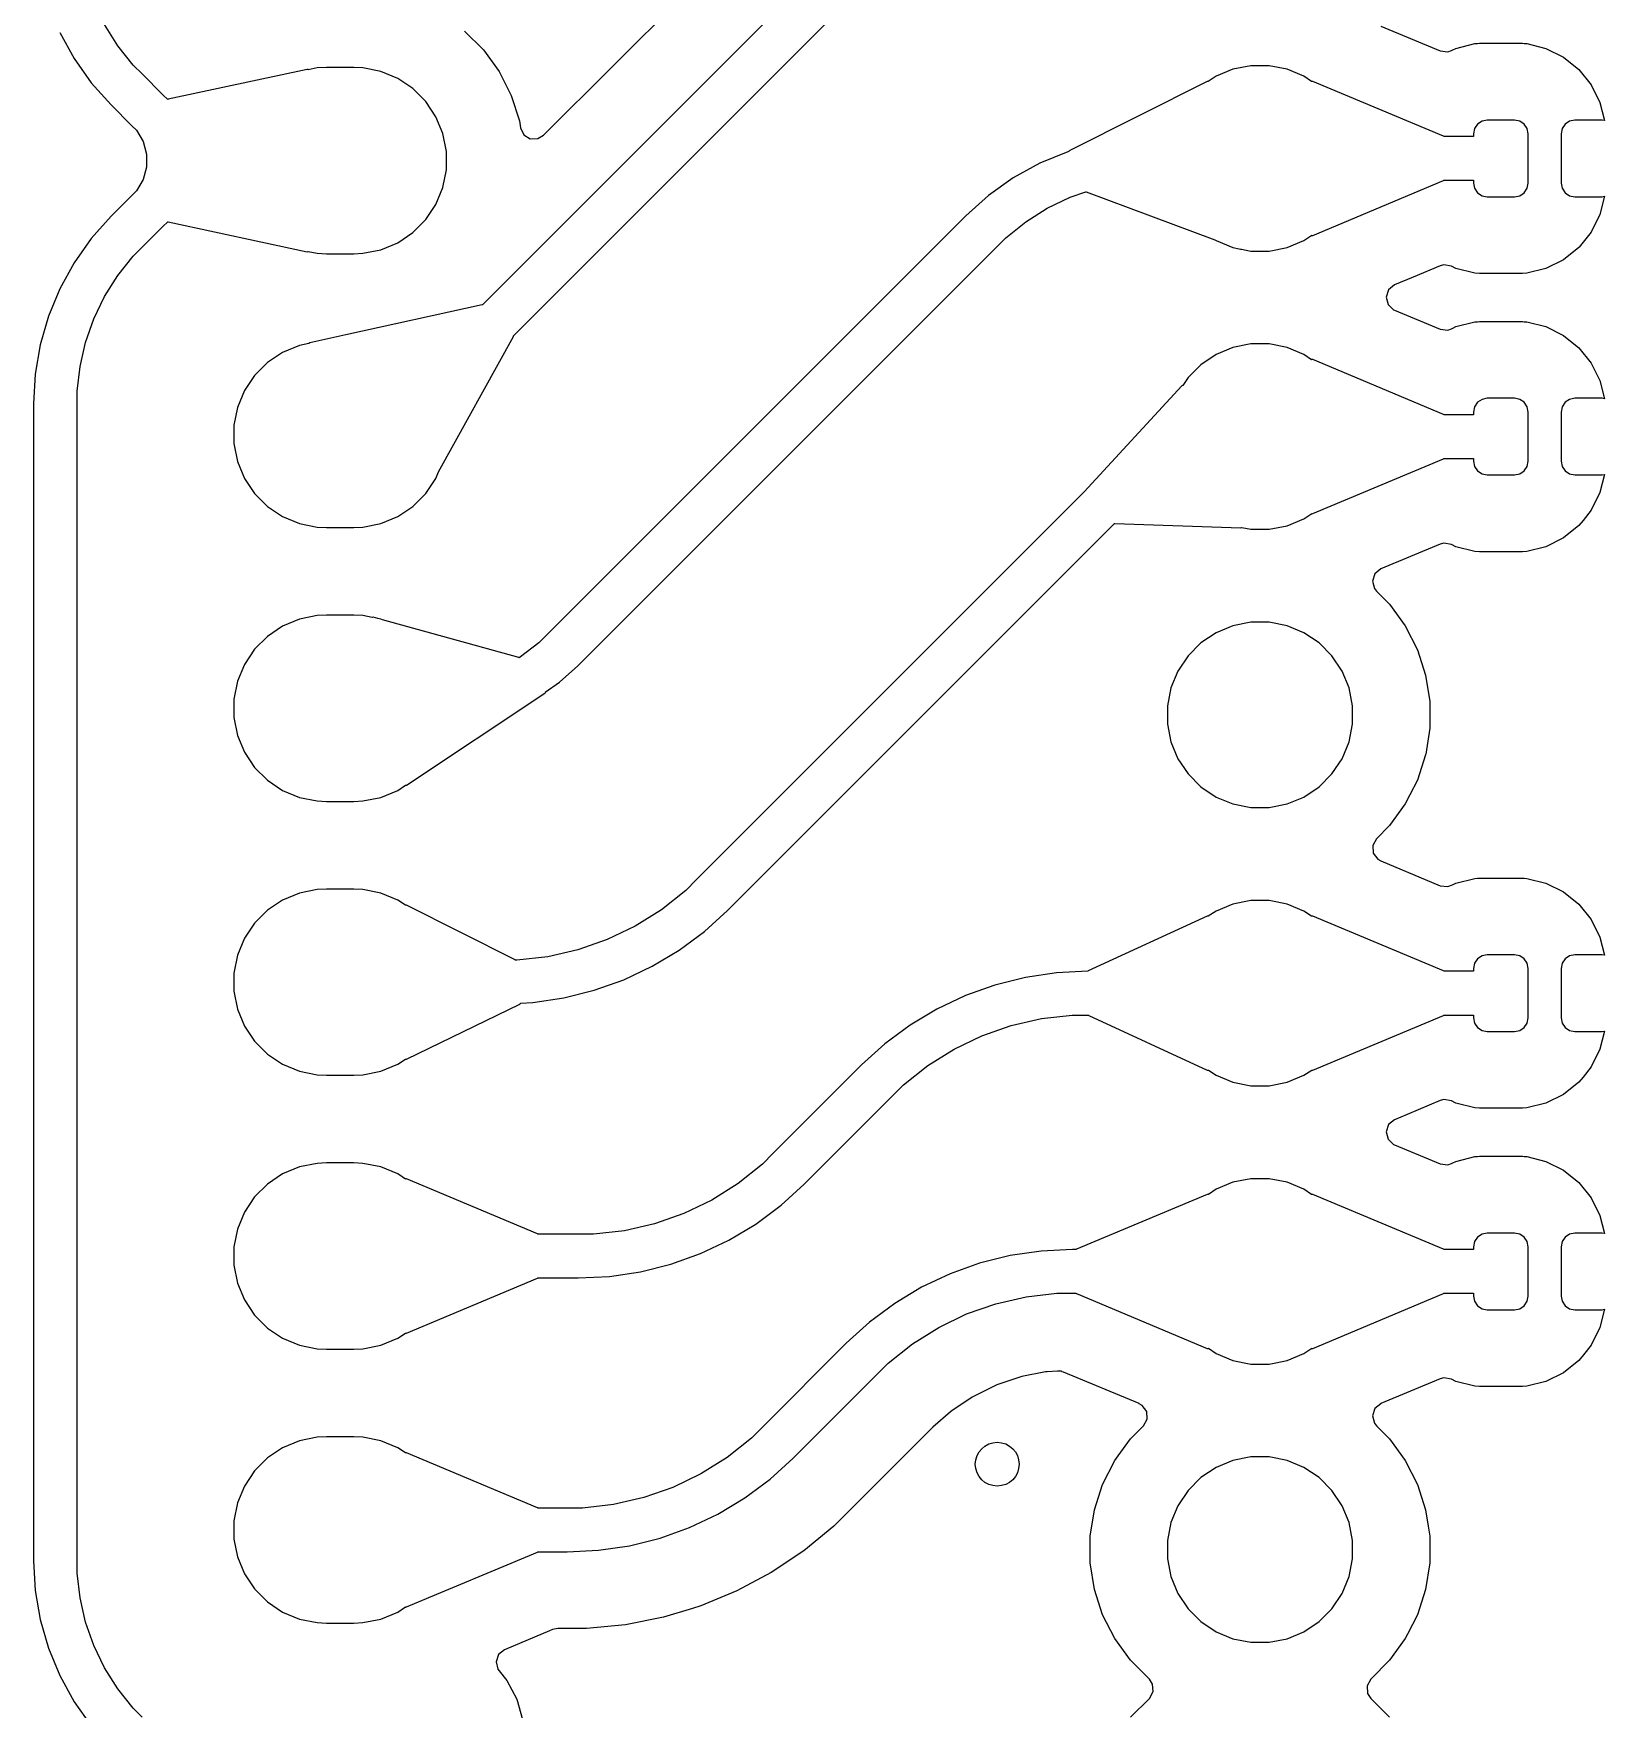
# Model space of a CAD drawing. Extents: x 86.9 to 125.9, y -129.9 to -70.9.
# Drawn here: x 87.6 to 101.95, y -112.64 to -97.34 of the extents above; entities that cross this region are included whole.
import ezdxf

# ---------------------------------------------------------------- set-up
doc = ezdxf.new("R2010")
doc.units = 0
doc.layers.add('BLACK', color=7, linetype='CONTINUOUS')

msp = doc.modelspace()

# ---------------------------------------------------------------- linework, layer by layer
at = {"layer": 'BLACK', "linetype": 'Continuous'}
for p, q in [((92.258569, -98.268931), (96.724133, -93.803367)), ((97.307579, -94.210579), (91.702349, -99.815808)), ((91.983254, -100.100589), (97.587978, -94.495865)), ((88.37082, -97.451088), (88.250158, -97.259053)), ((99.903491, -97.272152), (100.445972, -97.499075)), ((87.840568, -97.330435), (87.971798, -97.567882)), ((88.512225, -97.628405), (88.37082, -97.451088)), ((91.536082, -97.317343), (91.708657, -97.489918)), ((100.58965, -97.475567), (100.763898, -97.432234)), ((100.763897, -97.432234), (100.78809, -97.430593)), ((100.763898, -97.432234), (100.763897, -97.432234)), ((100.78809, -97.430593), (100.804216, -97.4295)), ((100.804216, -97.4295), (101.197784, -97.4295)), ((101.197784, -97.4295), (101.213911, -97.430593)), ((101.213911, -97.430593), (101.238103, -97.432234)), ((101.238103, -97.432234), (101.412351, -97.475567)), ((87.971798, -97.567882), (88.128789, -97.789142)), ((91.708657, -97.489918), (91.708661, -97.489923)), ((91.708661, -97.489923), (91.852104, -97.687357)), ((100.445972, -97.499075), (100.515415, -97.506786)), ((100.515415, -97.506786), (100.548917, -97.495769)), ((100.548917, -97.495769), (100.560717, -97.489917)), ((100.560717, -97.489917), (100.589651, -97.475567)), ((100.589651, -97.475567), (100.58965, -97.475567)), ((101.412351, -97.475567), (101.57321, -97.555346)), ((101.57321, -97.555346), (101.713159, -97.66784)), ((88.592284, -97.708463), (88.512225, -97.628405)), ((88.592423, -97.708578), (88.592284, -97.708463)), ((88.782803, -97.898959), (88.592423, -97.708578)), ((90.100087, -97.668491), (88.829792, -97.940315)), ((90.107613, -97.669393), (90.100087, -97.668491)), ((90.108843, -97.67077), (90.107613, -97.669393)), ((90.192685, -97.654093), (90.108843, -97.67077)), ((90.276, -97.65), (90.192685, -97.654093)), ((90.526, -97.65), (90.276, -97.65)), ((90.609315, -97.654093), (90.526, -97.65)), ((90.772742, -97.686601), (90.609315, -97.654093)), ((90.926687, -97.750367), (90.772742, -97.686601)), ((91.065234, -97.842941), (90.926687, -97.750367)), ((91.852104, -97.687357), (91.962903, -97.904812)), ((98.400313, -97.730367), (98.328898, -97.778085)), ((98.554258, -97.666601), (98.400313, -97.730367)), ((98.717685, -97.634093), (98.554258, -97.666601)), ((98.884315, -97.634093), (98.717685, -97.634093)), ((99.047742, -97.666601), (98.884315, -97.634093)), ((99.201687, -97.730367), (99.047742, -97.666601)), ((99.27236, -97.777588), (99.201687, -97.730367)), ((101.713159, -97.66784), (101.71316, -97.667841)), ((101.71316, -97.667841), (101.825654, -97.80779)), ((88.128789, -97.789142), (88.309567, -97.991433)), ((88.782805, -97.89896), (88.782803, -97.898959)), ((88.782805, -97.898961), (88.782805, -97.89896)), ((88.826167, -97.942324), (88.782805, -97.898961)), ((91.183059, -97.960766), (91.065234, -97.842941)), ((91.962903, -97.904812), (92.038322, -98.136925)), ((98.31954, -97.777882), (97.063874, -98.408266)), ((98.327058, -97.77686), (98.31954, -97.777882)), ((98.328898, -97.778085), (98.327058, -97.77686)), ((99.273161, -97.776934), (99.27236, -97.777588)), ((99.282114, -97.776964), (99.273161, -97.776934)), ((100.477484, -98.276995), (99.282114, -97.776964)), ((101.825654, -97.80779), (101.905433, -97.968649)), ((88.309567, -97.991433), (88.30958, -97.99142)), ((88.30958, -97.99142), (88.499959, -98.181801)), ((88.829792, -97.940315), (88.826167, -97.942324)), ((91.275633, -98.099313), (91.183059, -97.960766)), ((101.905433, -97.968649), (101.946577, -98.134092)), ((88.499959, -98.181801), (88.499966, -98.181806)), ((88.499966, -98.181807), (88.499965, -98.181808)), ((88.499965, -98.181808), (88.541858, -98.223698)), ((88.499966, -98.181806), (88.499966, -98.181807)), ((91.339399, -98.253258), (91.275633, -98.099313)), ((92.038322, -98.136925), (92.048415, -98.20065)), ((92.048415, -98.20065), (92.078345, -98.263784)), ((100.760515, -98.207165), (100.751, -98.255)), ((100.787612, -98.166612), (100.760515, -98.207165)), ((100.828165, -98.139515), (100.787612, -98.166612)), ((100.876, -98.13), (100.828165, -98.139515)), ((101.126, -98.13), (100.876, -98.13)), ((101.173835, -98.139515), (101.126, -98.13)), ((101.214388, -98.166612), (101.173835, -98.139515)), ((101.241485, -98.207165), (101.214388, -98.166612)), ((101.251, -98.255), (101.241485, -98.207165)), ((101.560515, -98.207165), (101.551, -98.255)), ((101.587612, -98.166612), (101.560515, -98.207165)), ((101.628165, -98.139515), (101.587612, -98.166612)), ((101.676, -98.13), (101.628165, -98.139515)), ((101.926, -98.13), (101.676, -98.13)), ((101.946577, -98.134092), (101.926, -98.13)), ((88.541858, -98.223698), (88.601104, -98.326308)), ((88.601104, -98.326308), (88.631772, -98.440757)), ((91.371907, -98.416685), (91.339399, -98.253258)), ((92.078345, -98.263784), (92.137657, -98.300714)), ((92.137657, -98.300714), (92.20752, -98.299716)), ((92.20752, -98.299716), (92.258569, -98.268931)), ((100.48124, -98.279515), (100.477484, -98.276995)), ((100.481441, -98.28), (100.48124, -98.279515)), ((100.751, -98.28), (100.481441, -98.28)), ((100.751, -98.255), (100.751, -98.28)), ((101.251, -98.705), (101.251, -98.255)), ((101.551, -98.255), (101.551, -98.705)), ((88.631772, -98.440757), (88.631772, -98.559243)), ((91.371907, -98.583315), (91.371907, -98.416685)), ((96.789583, -98.52454), (96.547219, -98.658488)), ((97.045421, -98.41857), (96.789583, -98.52454)), ((97.058131, -98.414908), (97.045421, -98.41857)), ((97.063874, -98.408266), (97.058131, -98.414908)), ((88.601104, -98.673691), (88.541858, -98.776302)), ((88.631772, -98.559243), (88.601104, -98.673691)), ((91.339399, -98.746742), (91.371907, -98.583315)), ((96.547219, -98.658488), (96.321375, -98.818729)), ((100.477482, -98.683005), (100.480466, -98.68)), ((100.480466, -98.68), (100.751, -98.68)), ((100.751, -98.68), (100.751, -98.705)), ((88.499955, -98.818203), (88.309579, -99.008578)), ((88.499957, -98.8182), (88.499955, -98.818203)), ((88.499958, -98.8182), (88.499957, -98.8182)), ((88.49996, -98.818198), (88.499958, -98.8182)), ((88.499963, -98.818196), (88.49996, -98.818198)), ((88.499965, -98.818192), (88.499963, -98.818196)), ((88.541858, -98.776302), (88.499965, -98.818191)), ((88.499965, -98.818191), (88.499965, -98.818192)), ((91.275633, -98.900687), (91.339399, -98.746742)), ((96.321375, -98.818729), (96.114892, -99.003249)), ((97.067839, -98.834506), (97.211515, -98.784233)), ((97.211515, -98.784233), (97.211601, -98.78432)), ((97.211601, -98.78432), (97.212, -98.784477)), ((97.212, -98.784477), (98.389189, -99.2222)), ((99.282116, -99.183034), (100.477482, -98.683005)), ((100.751, -98.705), (100.760515, -98.752835)), ((100.760515, -98.752835), (100.787612, -98.793388)), ((100.787612, -98.793388), (100.828165, -98.820485)), ((100.828165, -98.820485), (100.876, -98.83)), ((100.876, -98.83), (101.126, -98.83)), ((101.126, -98.83), (101.173835, -98.820485)), ((101.173835, -98.820485), (101.214388, -98.793388)), ((101.214388, -98.793388), (101.241485, -98.752835)), ((101.241485, -98.752835), (101.251, -98.705)), ((101.551, -98.705), (101.560515, -98.752835)), ((101.560515, -98.752835), (101.587612, -98.793388)), ((101.587612, -98.793388), (101.628165, -98.820485)), ((101.628165, -98.820485), (101.676, -98.83)), ((101.676, -98.83), (101.926, -98.83)), ((101.946577, -98.825907), (101.905433, -98.99135)), ((101.926, -98.83), (101.946577, -98.825907)), ((91.183059, -99.039234), (91.275633, -98.900687)), ((96.661627, -99.059007), (96.858429, -98.935351)), ((96.858429, -98.935351), (97.067839, -98.834506)), ((88.309569, -99.00859), (88.128803, -99.210869)), ((88.309579, -99.008578), (88.309569, -99.00859)), ((88.592422, -99.291421), (88.782794, -99.101048)), ((88.782794, -99.101048), (88.782797, -99.101046)), ((88.782796, -99.101046), (88.782802, -99.10104)), ((88.782797, -99.101046), (88.782796, -99.101046)), ((88.782802, -99.10104), (88.782805, -99.101038)), ((88.782805, -99.101038), (88.782813, -99.101046)), ((88.782813, -99.101046), (88.826197, -99.05766)), ((88.826197, -99.05766), (88.829806, -99.059661)), ((88.829806, -99.059661), (90.100084, -99.331507)), ((91.065234, -99.157059), (91.183059, -99.039234)), ((96.114899, -99.003259), (92.28991, -102.828247)), ((96.114892, -99.003249), (96.1149, -99.003257)), ((96.1149, -99.003257), (96.114899, -99.003259)), ((96.479907, -99.203921), (96.661627, -99.059007)), ((101.905433, -98.99135), (101.825654, -99.152209)), ((88.128803, -99.210869), (87.971813, -99.432127)), ((88.512238, -99.371606), (88.592422, -99.291422)), ((88.592422, -99.291422), (88.592422, -99.291421)), ((90.772742, -99.313399), (90.926687, -99.249633)), ((90.926687, -99.249633), (91.065234, -99.157059)), ((92.572753, -103.11109), (96.397737, -99.286105)), ((96.397737, -99.286105), (96.39774, -99.286103)), ((96.39774, -99.286102), (96.397741, -99.286101)), ((96.39774, -99.286103), (96.39774, -99.286102)), ((96.397741, -99.286101), (96.397815, -99.286011)), ((96.397815, -99.286011), (96.479907, -99.203921)), ((98.389189, -99.2222), (98.400313, -99.229633)), ((98.400313, -99.229633), (98.554258, -99.293399)), ((99.047742, -99.293399), (99.201687, -99.229633)), ((99.201687, -99.229633), (99.272865, -99.182073)), ((99.272865, -99.182073), (99.27533, -99.183717)), ((99.27533, -99.183717), (99.282116, -99.183034)), ((101.714956, -99.289923), (101.713159, -99.292159)), ((101.825654, -99.152209), (101.714956, -99.289923)), ((87.971813, -99.432127), (87.840584, -99.669572)), ((88.370834, -99.548921), (88.512238, -99.371606)), ((90.100084, -99.331507), (90.108891, -99.329887)), ((90.108891, -99.329887), (90.109332, -99.329326)), ((90.109332, -99.329326), (90.192685, -99.345907)), ((90.192685, -99.345907), (90.276, -99.35)), ((90.276, -99.35), (90.526, -99.35)), ((90.526, -99.35), (90.609315, -99.345907)), ((90.609315, -99.345907), (90.772742, -99.313399)), ((98.554258, -99.293399), (98.611047, -99.304695)), ((98.611047, -99.304695), (98.622312, -99.308884)), ((98.622312, -99.308884), (98.630582, -99.30858)), ((98.630582, -99.30858), (98.717685, -99.325907)), ((98.717685, -99.325907), (98.884315, -99.325907)), ((98.884315, -99.325907), (99.047742, -99.293399)), ((101.57321, -99.404653), (101.412349, -99.484433)), ((101.713159, -99.292159), (101.57321, -99.404653)), ((88.250173, -99.740955), (88.370834, -99.548921)), ((100.199814, -99.563892), (100.02838, -99.635604)), ((100.445972, -99.460922), (100.199814, -99.563892)), ((100.480113, -99.452078), (100.445972, -99.460922)), ((100.548915, -99.464229), (100.480113, -99.452078)), ((100.589651, -99.484433), (100.548915, -99.464229)), ((100.7639, -99.527766), (100.589651, -99.484433)), ((100.804216, -99.5305), (100.7639, -99.527766)), ((100.804218, -99.5305), (100.804216, -99.5305)), ((101.197782, -99.5305), (100.804218, -99.5305)), ((101.197784, -99.5305), (101.197782, -99.5305)), ((101.2381, -99.527766), (101.197784, -99.5305)), ((101.412349, -99.484433), (101.2381, -99.527766)), ((87.840584, -99.669572), (87.736766, -99.920217)), ((88.151772, -99.94529), (88.250173, -99.740955)), ((99.97413, -99.679635), (99.952296, -99.746006)), ((99.952296, -99.746006), (99.969812, -99.813644)), ((100.02838, -99.635604), (99.97413, -99.679635)), ((91.697969, -99.815314), (90.452965, -100.090551)), ((91.700489, -99.815039), (91.697969, -99.815314)), ((91.702349, -99.815808), (91.700489, -99.815039)), ((99.969812, -99.813644), (100.021115, -99.861076)), ((100.021115, -99.861076), (100.02838, -99.864394)), ((100.02838, -99.864394), (100.445972, -100.039075)), ((87.736766, -99.920217), (87.661664, -100.18091)), ((88.076868, -100.159359), (88.151772, -99.94529)), ((100.445972, -100.039075), (100.515415, -100.046786)), ((100.515415, -100.046786), (100.548917, -100.035769)), ((100.548917, -100.035769), (100.560491, -100.030029)), ((100.560491, -100.030029), (100.589651, -100.015567)), ((100.58965, -100.015567), (100.763898, -99.972234)), ((100.589651, -100.015567), (100.58965, -100.015567)), ((100.763897, -99.972234), (100.78809, -99.970593)), ((100.763898, -99.972234), (100.763897, -99.972234)), ((100.78809, -99.970593), (100.804216, -99.9695)), ((100.804216, -99.9695), (101.197784, -99.9695)), ((101.197784, -99.9695), (101.213911, -99.970593)), ((101.213911, -99.970593), (101.238103, -99.972234)), ((101.238103, -99.972234), (101.412351, -100.015567)), ((101.412351, -100.015567), (101.57321, -100.095346)), ((87.661664, -100.18091), (87.616224, -100.448373)), ((88.026404, -100.380468), (88.076868, -100.159359)), ((90.029258, -100.186601), (89.875313, -100.250367)), ((90.115539, -100.169438), (90.029258, -100.186601)), ((90.115682, -100.168625), (90.115539, -100.169438)), ((90.12302, -100.163493), (90.115682, -100.168625)), ((90.452965, -100.090551), (90.12302, -100.163493)), ((91.300383, -101.340935), (91.982817, -100.104478)), ((91.982817, -100.104478), (91.983254, -100.100589)), ((98.554258, -100.206601), (98.400313, -100.270367)), ((98.717685, -100.174093), (98.554258, -100.206601)), ((98.884315, -100.174093), (98.717685, -100.174093)), ((99.047742, -100.206601), (98.884315, -100.174093)), ((99.201687, -100.270367), (99.047742, -100.206601)), ((101.57321, -100.095346), (101.713159, -100.20784)), ((101.713159, -100.20784), (101.71316, -100.207841)), ((101.71316, -100.207841), (101.825654, -100.34779)), ((89.736766, -100.342941), (89.618941, -100.460766)), ((89.875313, -100.250367), (89.736766, -100.342941)), ((98.261766, -100.362941), (98.143941, -100.480766)), ((98.400313, -100.270367), (98.261766, -100.362941)), ((99.27236, -100.317588), (99.201687, -100.270367)), ((99.273161, -100.316934), (99.27236, -100.317588)), ((99.282114, -100.316964), (99.273161, -100.316934)), ((100.477484, -100.816995), (99.282114, -100.316964)), ((101.825654, -100.34779), (101.905433, -100.508649)), ((87.616224, -100.448373), (87.60104, -100.718832)), ((88.001015, -100.605837), (88.026404, -100.380468)), ((89.618941, -100.460766), (89.526367, -100.599313)), ((98.143941, -100.480766), (98.0963, -100.552066)), ((101.905433, -100.508649), (101.946577, -100.674092)), ((88.001017, -100.719235), (88.001015, -100.605837)), ((89.526367, -100.599313), (89.462601, -100.753258)), ((98.087477, -100.555108), (97.194991, -101.522527)), ((98.09378, -100.551568), (98.087477, -100.555108)), ((98.0963, -100.552066), (98.09378, -100.551568)), ((87.60104, -100.718832), (87.601, -100.719238)), ((87.601, -100.719238), (87.601, -111.280757)), ((88.001, -100.719238), (88.001, -100.719235)), ((88.001, -100.719235), (88.001017, -100.719235)), ((88.001, -111.280761), (88.001, -100.719238)), ((89.462601, -100.753258), (89.430093, -100.916685)), ((100.48124, -100.819515), (100.477484, -100.816995)), ((100.481441, -100.82), (100.48124, -100.819515)), ((100.751, -100.82), (100.481441, -100.82)), ((100.760515, -100.747165), (100.751, -100.795)), ((100.751, -100.795), (100.751, -100.82)), ((100.787612, -100.706612), (100.760515, -100.747165)), ((100.828165, -100.679515), (100.787612, -100.706612)), ((100.876, -100.67), (100.828165, -100.679515)), ((101.126, -100.67), (100.876, -100.67)), ((101.173835, -100.679515), (101.126, -100.67)), ((101.214388, -100.706612), (101.173835, -100.679515)), ((101.241485, -100.747165), (101.214388, -100.706612)), ((101.251, -100.795), (101.241485, -100.747165)), ((101.251, -101.245), (101.251, -100.795)), ((101.560515, -100.747165), (101.551, -100.795)), ((101.551, -100.795), (101.551, -101.245)), ((101.587612, -100.706612), (101.560515, -100.747165)), ((101.628165, -100.679515), (101.587612, -100.706612)), ((101.676, -100.67), (101.628165, -100.679515)), ((101.926, -100.67), (101.676, -100.67)), ((101.946577, -100.674092), (101.926, -100.67)), ((89.430093, -100.916685), (89.430093, -101.083315)), ((89.430093, -101.083315), (89.462601, -101.246742)), ((89.462601, -101.246742), (89.526367, -101.400687)), ((99.282116, -101.723034), (100.477482, -101.223005)), ((100.477482, -101.223005), (100.480466, -101.22)), ((100.480466, -101.22), (100.751, -101.22)), ((100.751, -101.22), (100.751, -101.245)), ((100.751, -101.245), (100.760515, -101.292835)), ((101.241485, -101.292835), (101.251, -101.245)), ((101.551, -101.245), (101.560515, -101.292835)), ((89.526367, -101.400687), (89.618941, -101.539234)), ((91.183059, -101.539234), (91.275633, -101.400687)), ((91.275633, -101.400687), (91.300383, -101.340935)), ((100.760515, -101.292835), (100.787612, -101.333388)), ((100.787612, -101.333388), (100.828165, -101.360485)), ((100.828165, -101.360485), (100.876, -101.37)), ((100.876, -101.37), (101.126, -101.37)), ((101.126, -101.37), (101.173835, -101.360485)), ((101.173835, -101.360485), (101.214388, -101.333388)), ((101.214388, -101.333388), (101.241485, -101.292835)), ((101.560515, -101.292835), (101.587612, -101.333388)), ((101.587612, -101.333388), (101.628165, -101.360485)), ((101.628165, -101.360485), (101.676, -101.37)), ((101.676, -101.37), (101.926, -101.37)), ((101.946577, -101.365907), (101.905433, -101.53135)), ((101.926, -101.37), (101.946577, -101.365907)), ((89.618941, -101.539234), (89.736766, -101.657059)), ((91.065234, -101.657059), (91.183059, -101.539234)), ((97.194619, -101.523539), (93.65648, -105.061678)), ((97.194991, -101.522527), (97.194619, -101.523539)), ((101.905433, -101.53135), (101.825654, -101.692209)), ((89.736766, -101.657059), (89.875313, -101.749633)), ((90.926687, -101.749633), (91.065234, -101.657059)), ((99.201687, -101.769633), (99.272865, -101.722073)), ((99.272865, -101.722073), (99.27533, -101.723717)), ((99.27533, -101.723717), (99.282116, -101.723034)), ((101.825654, -101.692209), (101.750792, -101.785341)), ((89.875313, -101.749633), (90.029258, -101.813399)), ((90.029258, -101.813399), (90.192685, -101.845907)), ((90.192685, -101.845907), (90.276, -101.85)), ((90.276, -101.85), (90.526, -101.85)), ((90.526, -101.85), (90.609315, -101.845907)), ((90.609315, -101.845907), (90.772742, -101.813399)), ((90.772742, -101.813399), (90.926687, -101.749633)), ((93.939321, -105.344521), (97.471499, -101.812343)), ((97.471499, -101.812343), (97.474823, -101.813788)), ((97.474823, -101.813788), (98.625242, -101.853325)), ((98.625242, -101.853325), (98.633628, -101.850184)), ((98.633628, -101.850184), (98.634129, -101.849286)), ((98.634129, -101.849286), (98.717685, -101.865907)), ((98.717685, -101.865907), (98.884315, -101.865907)), ((98.884315, -101.865907), (99.047742, -101.833399)), ((99.047742, -101.833399), (99.201687, -101.769633)), ((101.713159, -101.832159), (101.57321, -101.944653)), ((101.750792, -101.785341), (101.713159, -101.832159)), ((100.445972, -102.000922), (99.90349, -102.227846)), ((100.480113, -101.992078), (100.445972, -102.000922)), ((100.548915, -102.004229), (100.480113, -101.992078)), ((100.589651, -102.024433), (100.548915, -102.004229)), ((100.7639, -102.067766), (100.589651, -102.024433)), ((101.412349, -102.024433), (101.2381, -102.067766)), ((101.57321, -101.944653), (101.412349, -102.024433)), ((100.804216, -102.0705), (100.7639, -102.067766)), ((100.804218, -102.0705), (100.804216, -102.0705)), ((101.197782, -102.0705), (100.804218, -102.0705)), ((101.197784, -102.0705), (101.197782, -102.0705)), ((101.2381, -102.067766), (101.197784, -102.0705)), ((99.84924, -102.271877), (99.827406, -102.338247)), ((99.827406, -102.338247), (99.844922, -102.405886)), ((99.90349, -102.227846), (99.84924, -102.271877)), ((99.844922, -102.405886), (99.86366, -102.429922)), ((99.86366, -102.429922), (99.983662, -102.549924)), ((90.192685, -102.654093), (90.029258, -102.686601)), ((90.276, -102.65), (90.192685, -102.654093)), ((90.526, -102.65), (90.276, -102.65)), ((90.609315, -102.654093), (90.526, -102.65)), ((90.693138, -102.670766), (90.609315, -102.654093)), ((99.983662, -102.549924), (100.127104, -102.747357)), ((89.875313, -102.750367), (89.736766, -102.842941)), ((90.029258, -102.686601), (89.875313, -102.750367)), ((90.693489, -102.670346), (90.693138, -102.670766)), ((90.702374, -102.669244), (90.693489, -102.670346)), ((90.745935, -102.681268), (90.702374, -102.669244)), ((90.772742, -102.686601), (90.745935, -102.681268)), ((90.787707, -102.692799), (90.772742, -102.686601)), ((92.03307, -103.036575), (90.787707, -102.692799)), ((98.400313, -102.810367), (98.261766, -102.902941)), ((98.554258, -102.746601), (98.400313, -102.810367)), ((98.717685, -102.714093), (98.554258, -102.746601)), ((98.884315, -102.714093), (98.717685, -102.714093)), ((99.047742, -102.746601), (98.884315, -102.714093)), ((99.201687, -102.810367), (99.047742, -102.746601)), ((99.340234, -102.902941), (99.201687, -102.810367)), ((100.127104, -102.747357), (100.237903, -102.964812)), ((89.618941, -102.960766), (89.526367, -103.099313)), ((89.736766, -102.842941), (89.618941, -102.960766)), ((92.21527, -102.902901), (92.047762, -103.031432)), ((92.289833, -102.828341), (92.21527, -102.902901)), ((92.28991, -102.828247), (92.289833, -102.828341)), ((98.261766, -102.902941), (98.143941, -103.020766)), ((99.458059, -103.020766), (99.340234, -102.902941)), ((89.526367, -103.099313), (89.462601, -103.253258)), ((92.035739, -103.038373), (92.03307, -103.036575)), ((92.047762, -103.031432), (92.035739, -103.038373)), ((92.404631, -103.261345), (92.572759, -103.111101)), ((92.572751, -103.111092), (92.572753, -103.11109)), ((92.572759, -103.111101), (92.572751, -103.111092)), ((98.143941, -103.020766), (98.051367, -103.159313)), ((99.550633, -103.159313), (99.458059, -103.020766)), ((100.237903, -102.964812), (100.313322, -103.196927)), ((89.462601, -103.253258), (89.430093, -103.416685)), ((92.274725, -103.353516), (92.404631, -103.261345)), ((98.051367, -103.159313), (97.987601, -103.313258)), ((99.614399, -103.313258), (99.550633, -103.159313)), ((100.313322, -103.196927), (100.3515, -103.437973)), ((89.430093, -103.416685), (89.430093, -103.583315)), ((91.006908, -104.200987), (92.269915, -103.361892)), ((92.269915, -103.361892), (92.27491, -103.35446)), ((92.27491, -103.35446), (92.274725, -103.353516)), ((97.987601, -103.313258), (97.955093, -103.476685)), ((99.646907, -103.476685), (99.614399, -103.313258)), ((97.955093, -103.476685), (97.955093, -103.643315)), ((99.646907, -103.643315), (99.646907, -103.476685)), ((100.3515, -103.437973), (100.3515, -103.682026)), ((89.430093, -103.583315), (89.462601, -103.746742)), ((97.955093, -103.643315), (97.987601, -103.806742)), ((99.614399, -103.806742), (99.646907, -103.643315)), ((100.3515, -103.682026), (100.313848, -103.919754)), ((89.462601, -103.746742), (89.526367, -103.900687)), ((97.987601, -103.806742), (98.051367, -103.960687)), ((99.550633, -103.960687), (99.614399, -103.806742)), ((89.526367, -103.900687), (89.618941, -104.039234)), ((98.051367, -103.960687), (98.143941, -104.099234)), ((99.458059, -104.099234), (99.550633, -103.960687)), ((100.313321, -103.923076), (100.237904, -104.155185)), ((100.313848, -103.919754), (100.313321, -103.923076)), ((89.618941, -104.039234), (89.736766, -104.157059)), ((89.736766, -104.157059), (89.875313, -104.249633)), ((98.143941, -104.099234), (98.261766, -104.217059)), ((99.340234, -104.217059), (99.458059, -104.099234)), ((100.237904, -104.155185), (100.169252, -104.289923)), ((89.875313, -104.249633), (90.029258, -104.313399)), ((90.029258, -104.313399), (90.192685, -104.345907)), ((90.609315, -104.345907), (90.772742, -104.313399)), ((90.772742, -104.313399), (90.926687, -104.249633)), ((90.926687, -104.249633), (90.997862, -104.202075)), ((90.997862, -104.202075), (90.999467, -104.202902)), ((90.999467, -104.202902), (91.006908, -104.200987)), ((98.261766, -104.217059), (98.400313, -104.309633)), ((98.400313, -104.309633), (98.554258, -104.373399)), ((99.047742, -104.373399), (99.201687, -104.309633)), ((99.201687, -104.309633), (99.340234, -104.217059)), ((100.169252, -104.289923), (100.127104, -104.372642)), ((90.192685, -104.345907), (90.276, -104.35)), ((90.276, -104.35), (90.526, -104.35)), ((90.526, -104.35), (90.609315, -104.345907)), ((98.554258, -104.373399), (98.717685, -104.405907)), ((98.717685, -104.405907), (98.884315, -104.405907)), ((98.884315, -104.405907), (99.047742, -104.373399)), ((100.127104, -104.372642), (99.983661, -104.570076)), ((99.983657, -104.570081), (99.863662, -104.690076)), ((99.983661, -104.570076), (99.983657, -104.570081)), ((99.863662, -104.690076), (99.830177, -104.751399)), ((99.830177, -104.751399), (99.835161, -104.821091)), ((99.835161, -104.821091), (99.877033, -104.877024)), ((99.877033, -104.877024), (99.903491, -104.892152)), ((99.903491, -104.892152), (100.445972, -105.119075)), ((93.656472, -105.061678), (93.556371, -105.161778)), ((93.656476, -105.061681), (93.656472, -105.061678)), ((93.65648, -105.061678), (93.656476, -105.061681)), ((100.5633, -105.108636), (100.589651, -105.095567)), ((100.58965, -105.095567), (100.763898, -105.052234)), ((100.589651, -105.095567), (100.58965, -105.095567)), ((100.763897, -105.052234), (100.78809, -105.050593)), ((100.763898, -105.052234), (100.763897, -105.052234)), ((100.78809, -105.050593), (100.804216, -105.0495)), ((100.804216, -105.0495), (101.197784, -105.0495)), ((101.197784, -105.0495), (101.213911, -105.050593)), ((101.213911, -105.050593), (101.238103, -105.052234)), ((101.238103, -105.052234), (101.412351, -105.095567)), ((101.412351, -105.095567), (101.57321, -105.175346)), ((89.875313, -105.250367), (89.736766, -105.342941)), ((90.029258, -105.186601), (89.875313, -105.250367)), ((90.192685, -105.154093), (90.029258, -105.186601)), ((90.276, -105.15), (90.192685, -105.154093)), ((90.526, -105.15), (90.276, -105.15)), ((90.609315, -105.154093), (90.526, -105.15)), ((90.772742, -105.186601), (90.609315, -105.154093)), ((90.926687, -105.250367), (90.772742, -105.186601)), ((90.996815, -105.297224), (90.926687, -105.250367)), ((93.556371, -105.161778), (93.335014, -105.338305)), ((98.717685, -105.254093), (98.554258, -105.286601)), ((98.884315, -105.254093), (98.717685, -105.254093)), ((99.047742, -105.286601), (98.884315, -105.254093)), ((100.445972, -105.119075), (100.515415, -105.126786)), ((100.515415, -105.126786), (100.548917, -105.115769)), ((100.548917, -105.115769), (100.5633, -105.108636)), ((101.57321, -105.175346), (101.713159, -105.28784)), ((89.736766, -105.342941), (89.618941, -105.460766)), ((90.997539, -105.296736), (90.996815, -105.297224)), ((91.006468, -105.297391), (90.997539, -105.296736)), ((91.998655, -105.796436), (91.006468, -105.297391)), ((93.335014, -105.338305), (93.095283, -105.488938)), ((93.726935, -105.53701), (93.939241, -105.344587)), ((93.939241, -105.344587), (93.939318, -105.344524)), ((93.939318, -105.344525), (93.939321, -105.344521)), ((93.939318, -105.344524), (93.939318, -105.344525)), ((98.319708, -105.39741), (97.232307, -105.896841)), ((98.326861, -105.396566), (98.319708, -105.39741)), ((98.329019, -105.398004), (98.326861, -105.396566)), ((98.400313, -105.350367), (98.329019, -105.398004)), ((98.554258, -105.286601), (98.400313, -105.350367)), ((99.201687, -105.350367), (99.047742, -105.286601)), ((99.27236, -105.397588), (99.201687, -105.350367)), ((99.273161, -105.396934), (99.27236, -105.397588)), ((99.282114, -105.396964), (99.273161, -105.396934)), ((100.477484, -105.896995), (99.282114, -105.396964)), ((101.713159, -105.28784), (101.71316, -105.287841)), ((101.71316, -105.287841), (101.825654, -105.42779)), ((89.618941, -105.460766), (89.526367, -105.599313)), ((93.095283, -105.488938), (92.840195, -105.611783)), ((93.496711, -105.707756), (93.726935, -105.53701)), ((101.825654, -105.42779), (101.905433, -105.588649)), ((89.526367, -105.599313), (89.462601, -105.753258)), ((92.572956, -105.705294), (92.296928, -105.768297)), ((92.840195, -105.611783), (92.572956, -105.705294)), ((93.25086, -105.855113), (93.496711, -105.707756)), ((101.905433, -105.588649), (101.946577, -105.754092)), ((89.462601, -105.753258), (89.430093, -105.916685)), ((92.000688, -105.797738), (91.998655, -105.796436)), ((92.001938, -105.799999), (92.000688, -105.797738)), ((92.015581, -105.799999), (92.001938, -105.799999)), ((92.296928, -105.768297), (92.015581, -105.799999)), ((92.991749, -105.977664), (93.25086, -105.855113)), ((100.760515, -105.827165), (100.751, -105.875)), ((100.787612, -105.786612), (100.760515, -105.827165)), ((100.828165, -105.759515), (100.787612, -105.786612)), ((100.876, -105.75), (100.828165, -105.759515)), ((101.126, -105.75), (100.876, -105.75)), ((101.173835, -105.759515), (101.126, -105.75)), ((101.214388, -105.786612), (101.173835, -105.759515)), ((101.241485, -105.827165), (101.214388, -105.786612)), ((101.251, -105.875), (101.241485, -105.827165)), ((101.560515, -105.827165), (101.551, -105.875)), ((101.587612, -105.786612), (101.560515, -105.827165)), ((101.628165, -105.759515), (101.587612, -105.786612)), ((101.676, -105.75), (101.628165, -105.759515)), ((101.926, -105.75), (101.676, -105.75)), ((101.946577, -105.754092), (101.926, -105.75)), ((89.430093, -105.916685), (89.430093, -106.083315)), ((92.721874, -106.074228), (92.991749, -105.977664)), ((96.658167, -105.956125), (96.380127, -106.025772)), ((96.941695, -105.914066), (96.658167, -105.956125)), ((97.227981, -105.9), (96.941695, -105.914066)), ((97.227982, -105.9), (97.227981, -105.9)), ((97.229378, -105.9), (97.227982, -105.9)), ((97.232307, -105.896841), (97.229378, -105.9)), ((100.48124, -105.899515), (100.477484, -105.896995)), ((100.481441, -105.9), (100.48124, -105.899515)), ((100.751, -105.9), (100.481441, -105.9)), ((100.751, -105.875), (100.751, -105.9)), ((101.251, -106.325), (101.251, -105.875)), ((101.551, -105.875), (101.551, -106.325)), ((89.430093, -106.083315), (89.462601, -106.246742)), ((92.160306, -106.185934), (92.443834, -106.143875)), ((92.443834, -106.143875), (92.721874, -106.074228)), ((96.110252, -106.122335), (95.851141, -106.244886)), ((96.380127, -106.025772), (96.110252, -106.122335)), ((89.462601, -106.246742), (89.526367, -106.400687)), ((91.006406, -106.702783), (92.041653, -106.200376)), ((92.041653, -106.200376), (92.0476, -106.193681)), ((92.0476, -106.193681), (92.047847, -106.191459)), ((92.047847, -106.191459), (92.160306, -106.185934)), ((95.851141, -106.244886), (95.60529, -106.392244)), ((96.805073, -106.331702), (97.08642, -106.300001)), ((97.08642, -106.300001), (97.227983, -106.3)), ((97.227983, -106.3), (97.233654, -106.3)), ((97.233654, -106.3), (97.234011, -106.300832)), ((97.234011, -106.300832), (97.237274, -106.303075)), ((97.237274, -106.303075), (98.319697, -106.802564)), ((99.282116, -106.803034), (100.477482, -106.303005)), ((100.477482, -106.303005), (100.480466, -106.3)), ((100.480466, -106.3), (100.751, -106.3)), ((100.751, -106.3), (100.751, -106.325)), ((100.751, -106.325), (100.760515, -106.372835)), ((101.241485, -106.372835), (101.251, -106.325)), ((101.551, -106.325), (101.560515, -106.372835)), ((89.526367, -106.400687), (89.618941, -106.539234)), ((95.60529, -106.392244), (95.375066, -106.562989)), ((96.261806, -106.488217), (96.529045, -106.394705)), ((96.529045, -106.394705), (96.805073, -106.331702)), ((100.760515, -106.372835), (100.787612, -106.413388)), ((100.787612, -106.413388), (100.828165, -106.440485)), ((100.828165, -106.440485), (100.876, -106.45)), ((100.876, -106.45), (101.126, -106.45)), ((101.126, -106.45), (101.173835, -106.440485)), ((101.173835, -106.440485), (101.214388, -106.413388)), ((101.214388, -106.413388), (101.241485, -106.372835)), ((101.560515, -106.372835), (101.587612, -106.413388)), ((101.587612, -106.413388), (101.628165, -106.440485)), ((101.628165, -106.440485), (101.676, -106.45)), ((101.676, -106.45), (101.926, -106.45)), ((101.946577, -106.445907), (101.905433, -106.61135)), ((101.926, -106.45), (101.946577, -106.445907)), ((89.618941, -106.539234), (89.736766, -106.657059)), ((95.375066, -106.562989), (95.162761, -106.755411)), ((95.766987, -106.761694), (96.006718, -106.611062)), ((96.006718, -106.611062), (96.261806, -106.488217)), ((101.905433, -106.61135), (101.825654, -106.772209)), ((89.736766, -106.657059), (89.875313, -106.749633)), ((89.875313, -106.749633), (90.029258, -106.813399)), ((90.772742, -106.813399), (90.926687, -106.749633)), ((90.926687, -106.749633), (90.99738, -106.702397)), ((90.99738, -106.702397), (91.000329, -106.703917)), ((91.000329, -106.703917), (91.006406, -106.702783)), ((95.162681, -106.755477), (94.35648, -107.561678)), ((95.162683, -106.755474), (95.162681, -106.755477)), ((95.162684, -106.755474), (95.162683, -106.755474)), ((95.162761, -106.755411), (95.162684, -106.755474)), ((95.54563, -106.938221), (95.766987, -106.761694)), ((101.825654, -106.772209), (101.750566, -106.865622)), ((90.029258, -106.813399), (90.192685, -106.845907)), ((90.192685, -106.845907), (90.276, -106.85)), ((90.276, -106.85), (90.526, -106.85)), ((90.526, -106.85), (90.609315, -106.845907)), ((90.609315, -106.845907), (90.772742, -106.813399)), ((95.445529, -107.038322), (95.54563, -106.938221)), ((98.319697, -106.802564), (98.328645, -106.802919)), ((98.328645, -106.802919), (98.329451, -106.802284)), ((98.329451, -106.802284), (98.400313, -106.849633)), ((98.400313, -106.849633), (98.554258, -106.913399)), ((98.554258, -106.913399), (98.717685, -106.945907)), ((98.884315, -106.945907), (99.047742, -106.913399)), ((99.047742, -106.913399), (99.201687, -106.849633)), ((99.201687, -106.849633), (99.272865, -106.802073)), ((99.272865, -106.802073), (99.27533, -106.803717)), ((99.27533, -106.803717), (99.282116, -106.803034)), ((101.713159, -106.912159), (101.57321, -107.024653)), ((101.750566, -106.865622), (101.713159, -106.912159)), ((94.639321, -107.844521), (95.445522, -107.03832)), ((95.445522, -107.03832), (95.445525, -107.038318)), ((95.445525, -107.038318), (95.445529, -107.038322)), ((98.717685, -106.945907), (98.884315, -106.945907)), ((100.445972, -107.080922), (100.145371, -107.206666)), ((100.480113, -107.072078), (100.445972, -107.080922)), ((100.548915, -107.084229), (100.480113, -107.072078)), ((100.589651, -107.104433), (100.548915, -107.084229)), ((101.57321, -107.024653), (101.412349, -107.104433)), ((100.145371, -107.206666), (100.02838, -107.255604)), ((100.7639, -107.147766), (100.589651, -107.104433)), ((100.804216, -107.1505), (100.7639, -107.147766)), ((100.804218, -107.1505), (100.804216, -107.1505)), ((101.197782, -107.1505), (100.804218, -107.1505)), ((101.197784, -107.1505), (101.197782, -107.1505)), ((101.2381, -107.147766), (101.197784, -107.1505)), ((101.412349, -107.104433), (101.2381, -107.147766)), ((99.97413, -107.299635), (99.952296, -107.366006)), ((99.952296, -107.366006), (99.969812, -107.433644)), ((100.02838, -107.255604), (99.97413, -107.299635)), ((99.969812, -107.433644), (100.021115, -107.481076)), ((100.021115, -107.481076), (100.02838, -107.484394)), ((100.02838, -107.484394), (100.445972, -107.659075)), ((90.029258, -107.686601), (89.875313, -107.750367)), ((90.192685, -107.654093), (90.029258, -107.686601)), ((90.276, -107.65), (90.192685, -107.654093)), ((90.526, -107.65), (90.276, -107.65)), ((90.609315, -107.654093), (90.526, -107.65)), ((90.772742, -107.686601), (90.609315, -107.654093)), ((90.926687, -107.750367), (90.772742, -107.686601)), ((94.256371, -107.661778), (94.035014, -107.838305)), ((94.356472, -107.561678), (94.256371, -107.661778)), ((94.356476, -107.561681), (94.356472, -107.561678)), ((94.35648, -107.561678), (94.356476, -107.561681)), ((100.445972, -107.659075), (100.515415, -107.666786)), ((100.515415, -107.666786), (100.548917, -107.655769)), ((100.548917, -107.655769), (100.560491, -107.650029)), ((100.560491, -107.650029), (100.589651, -107.635567)), ((100.58965, -107.635567), (100.763898, -107.592234)), ((100.589651, -107.635567), (100.58965, -107.635567)), ((100.763897, -107.592234), (100.78809, -107.590593)), ((100.763898, -107.592234), (100.763897, -107.592234)), ((100.78809, -107.590593), (100.804216, -107.5895)), ((100.804216, -107.5895), (101.197784, -107.5895)), ((101.197784, -107.5895), (101.213911, -107.590593)), ((101.213911, -107.590593), (101.238103, -107.592234)), ((101.238103, -107.592234), (101.412351, -107.635567)), ((101.412351, -107.635567), (101.57321, -107.715346)), ((89.736766, -107.842941), (89.618941, -107.960766)), ((89.875313, -107.750367), (89.736766, -107.842941)), ((90.996509, -107.79702), (90.926687, -107.750367)), ((90.997187, -107.796527), (90.996509, -107.79702)), ((91.006141, -107.796557), (90.997187, -107.796527)), ((92.202484, -108.296995), (91.006141, -107.796557)), ((94.035014, -107.838305), (93.795283, -107.988938)), ((94.426935, -108.03701), (94.639241, -107.844587)), ((94.639241, -107.844587), (94.639318, -107.844524)), ((94.639318, -107.844525), (94.639321, -107.844521)), ((94.639318, -107.844524), (94.639318, -107.844525)), ((98.554258, -107.826601), (98.400313, -107.890367)), ((98.717685, -107.794093), (98.554258, -107.826601)), ((98.884315, -107.794093), (98.717685, -107.794093)), ((99.047742, -107.826601), (98.884315, -107.794093)), ((99.201687, -107.890367), (99.047742, -107.826601)), ((101.57321, -107.715346), (101.713159, -107.82784)), ((101.713159, -107.82784), (101.71316, -107.827841)), ((101.71316, -107.827841), (101.825654, -107.96779)), ((89.618941, -107.960766), (89.526367, -108.099313)), ((93.795283, -107.988938), (93.540195, -108.111783)), ((98.319887, -107.936964), (97.124518, -108.436994)), ((98.326671, -107.936282), (98.319887, -107.936964)), ((98.329137, -107.937925), (98.326671, -107.936282)), ((98.400313, -107.890367), (98.329137, -107.937925)), ((99.27236, -107.937588), (99.201687, -107.890367)), ((99.273161, -107.936934), (99.27236, -107.937588)), ((99.282114, -107.936964), (99.273161, -107.936934)), ((100.477484, -108.436995), (99.282114, -107.936964)), ((101.825654, -107.96779), (101.905433, -108.128649)), ((89.526367, -108.099313), (89.462601, -108.253258)), ((93.540195, -108.111783), (93.272956, -108.205294)), ((94.196711, -108.207756), (94.426935, -108.03701)), ((101.905433, -108.128649), (101.946577, -108.294092)), ((89.462601, -108.253258), (89.430093, -108.416685)), ((92.20624, -108.299515), (92.202484, -108.296995)), ((92.206441, -108.3), (92.20624, -108.299515)), ((92.574018, -108.3), (92.206441, -108.3)), ((92.715581, -108.299999), (92.574018, -108.3)), ((92.996928, -108.268297), (92.715581, -108.299999)), ((93.272956, -108.205294), (92.996928, -108.268297)), ((93.95086, -108.355113), (94.196711, -108.207756)), ((100.828165, -108.299515), (100.787612, -108.326612)), ((100.876, -108.29), (100.828165, -108.299515)), ((101.126, -108.29), (100.876, -108.29)), ((101.173835, -108.299515), (101.126, -108.29)), ((101.214388, -108.326612), (101.173835, -108.299515)), ((101.628165, -108.299515), (101.587612, -108.326612)), ((101.676, -108.29), (101.628165, -108.299515)), ((101.926, -108.29), (101.676, -108.29)), ((101.946577, -108.294092), (101.926, -108.29)), ((89.430093, -108.416685), (89.430093, -108.583315)), ((93.691749, -108.477664), (93.95086, -108.355113)), ((96.801695, -108.454066), (96.518167, -108.496125)), ((97.087981, -108.44), (96.801695, -108.454066)), ((97.087982, -108.44), (97.087981, -108.44)), ((97.121533, -108.44), (97.087982, -108.44)), ((97.124518, -108.436994), (97.121533, -108.44)), ((100.48124, -108.439515), (100.477484, -108.436995)), ((100.481441, -108.44), (100.48124, -108.439515)), ((100.751, -108.44), (100.481441, -108.44)), ((100.760515, -108.367165), (100.751, -108.415)), ((100.751, -108.415), (100.751, -108.44)), ((100.787612, -108.326612), (100.760515, -108.367165)), ((101.241485, -108.367165), (101.214388, -108.326612)), ((101.251, -108.415), (101.241485, -108.367165)), ((101.251, -108.865), (101.251, -108.415)), ((101.560515, -108.367165), (101.551, -108.415)), ((101.551, -108.415), (101.551, -108.865)), ((101.587612, -108.326612), (101.560515, -108.367165)), ((89.430093, -108.583315), (89.462601, -108.746742)), ((93.143834, -108.643875), (93.421874, -108.574228)), ((93.421874, -108.574228), (93.691749, -108.477664)), ((96.240127, -108.565772), (95.970252, -108.662335)), ((96.518167, -108.496125), (96.240127, -108.565772)), ((89.462601, -108.746742), (89.526367, -108.900687)), ((91.006142, -109.203441), (92.202482, -108.703005)), ((92.202482, -108.703005), (92.205466, -108.7)), ((92.205466, -108.7), (92.574019, -108.7)), ((92.574019, -108.7), (92.57402, -108.699999)), ((92.57402, -108.7), (92.860306, -108.685934)), ((92.57402, -108.699999), (92.57402, -108.7)), ((92.860306, -108.685934), (93.143834, -108.643875)), ((95.970252, -108.662335), (95.711141, -108.784886)), ((89.526367, -108.900687), (89.618941, -109.039234)), ((95.711141, -108.784886), (95.46529, -108.932244)), ((96.389045, -108.934705), (96.665073, -108.871702)), ((96.665073, -108.871702), (96.94642, -108.840001)), ((96.94642, -108.840001), (97.087983, -108.84)), ((97.087983, -108.84), (97.12056, -108.84)), ((97.12056, -108.84), (97.12076, -108.840484)), ((97.12076, -108.840484), (97.124518, -108.843005)), ((97.124518, -108.843005), (98.319885, -109.343034)), ((99.282116, -109.343034), (100.477482, -108.843005)), ((100.477482, -108.843005), (100.480466, -108.84)), ((100.480466, -108.84), (100.751, -108.84)), ((100.751, -108.84), (100.751, -108.865)), ((100.751, -108.865), (100.760515, -108.912835)), ((100.760515, -108.912835), (100.787612, -108.953388)), ((101.214388, -108.953388), (101.241485, -108.912835)), ((101.241485, -108.912835), (101.251, -108.865)), ((101.551, -108.865), (101.560515, -108.912835)), ((101.560515, -108.912835), (101.587612, -108.953388)), ((89.618941, -109.039234), (89.736766, -109.157059)), ((95.46529, -108.932244), (95.235066, -109.102989)), ((95.866718, -109.151062), (96.121806, -109.028217)), ((96.121806, -109.028217), (96.389045, -108.934705)), ((100.787612, -108.953388), (100.828165, -108.980485)), ((100.828165, -108.980485), (100.876, -108.99)), ((100.876, -108.99), (101.126, -108.99)), ((101.126, -108.99), (101.173835, -108.980485)), ((101.173835, -108.980485), (101.214388, -108.953388)), ((101.587612, -108.953388), (101.628165, -108.980485)), ((101.628165, -108.980485), (101.676, -108.99)), ((101.676, -108.99), (101.926, -108.99)), ((101.946577, -108.985907), (101.905433, -109.15135)), ((101.926, -108.99), (101.946577, -108.985907)), ((89.736766, -109.157059), (89.875313, -109.249633)), ((90.926687, -109.249633), (90.997194, -109.202522)), ((90.997194, -109.202522), (91.000657, -109.204307)), ((91.000657, -109.204307), (91.006142, -109.203441)), ((95.235066, -109.102989), (95.022761, -109.295411)), ((95.626987, -109.301694), (95.866718, -109.151062)), ((101.905433, -109.15135), (101.825654, -109.312209)), ((89.875313, -109.249633), (90.029258, -109.313399)), ((90.029258, -109.313399), (90.192685, -109.345907)), ((90.192685, -109.345907), (90.276, -109.35)), ((90.276, -109.35), (90.526, -109.35)), ((90.526, -109.35), (90.609315, -109.345907)), ((90.609315, -109.345907), (90.772742, -109.313399)), ((90.772742, -109.313399), (90.926687, -109.249633)), ((95.022681, -109.295477), (94.256476, -110.061681)), ((95.022683, -109.295474), (95.022681, -109.295477)), ((95.022684, -109.295474), (95.022683, -109.295474)), ((95.022761, -109.295411), (95.022684, -109.295474)), ((95.40563, -109.478221), (95.626987, -109.301694)), ((98.319885, -109.343034), (98.32884, -109.343065)), ((98.32884, -109.343065), (98.329641, -109.342411)), ((98.329641, -109.342411), (98.400313, -109.389633)), ((99.201687, -109.389633), (99.272865, -109.342073)), ((99.272865, -109.342073), (99.27533, -109.343717)), ((99.27533, -109.343717), (99.282116, -109.343034)), ((101.825654, -109.312209), (101.754684, -109.400499)), ((95.305529, -109.578322), (95.40563, -109.478221)), ((98.400313, -109.389633), (98.554258, -109.453399)), ((98.554258, -109.453399), (98.717685, -109.485907)), ((98.717685, -109.485907), (98.884315, -109.485907)), ((98.884315, -109.485907), (99.047742, -109.453399)), ((99.047742, -109.453399), (99.201687, -109.389633)), ((101.713159, -109.452159), (101.57321, -109.564653)), ((101.754684, -109.400499), (101.713159, -109.452159)), ((94.539319, -110.344524), (95.305522, -109.57832)), ((95.305522, -109.57832), (95.305525, -109.578318)), ((95.305525, -109.578318), (95.305529, -109.578322)), ((96.38411, -109.682658), (96.185135, -109.780782)), ((96.399093, -109.676451), (96.38411, -109.682658)), ((96.609173, -109.605138), (96.399093, -109.676451)), ((96.624834, -109.600941), (96.609173, -109.605138)), ((96.842428, -109.557658), (96.624834, -109.600941)), ((96.858503, -109.555542), (96.842428, -109.557658)), ((96.951521, -109.549445), (96.858503, -109.555542)), ((96.986708, -109.552172), (96.951521, -109.549445)), ((96.994838, -109.556673), (96.986708, -109.552172)), ((97.007481, -109.558783), (96.994838, -109.556673)), ((97.697055, -109.847237), (97.007481, -109.558783)), ((100.445972, -109.620922), (99.904946, -109.847237)), ((100.480113, -109.612078), (100.445972, -109.620922)), ((100.548915, -109.624229), (100.480113, -109.612078)), ((100.589651, -109.644433), (100.548915, -109.624229)), ((100.7639, -109.687766), (100.589651, -109.644433)), ((100.804216, -109.6905), (100.7639, -109.687766)), ((100.804218, -109.6905), (100.804216, -109.6905)), ((101.197782, -109.6905), (100.804218, -109.6905)), ((101.197784, -109.6905), (101.197782, -109.6905)), ((101.2381, -109.687766), (101.197784, -109.6905)), ((101.412349, -109.644433), (101.2381, -109.687766)), ((101.57321, -109.564653), (101.412349, -109.644433)), ((96.171089, -109.788892), (95.986634, -109.91214)), ((96.185135, -109.780782), (96.171089, -109.788892)), ((97.698511, -109.847846), (97.697055, -109.847237)), ((97.724969, -109.862974), (97.698511, -109.847846)), ((99.90349, -109.847846), (99.84924, -109.891877)), ((99.904946, -109.847237), (99.90349, -109.847846)), ((95.973765, -109.922014), (95.814315, -110.061848)), ((95.986634, -109.91214), (95.973765, -109.922014)), ((97.766841, -109.918907), (97.724969, -109.862974)), ((97.73834, -110.049922), (97.771825, -109.988599)), ((97.771825, -109.988599), (97.766841, -109.918907)), ((99.84924, -109.891877), (99.827406, -109.958247)), ((99.827406, -109.958247), (99.844922, -110.025886)), ((90.192685, -110.154093), (90.029258, -110.186601)), ((90.276, -110.15), (90.192685, -110.154093)), ((90.526, -110.15), (90.276, -110.15)), ((90.609315, -110.154093), (90.526, -110.15)), ((90.772742, -110.186601), (90.609315, -110.154093)), ((94.256472, -110.061678), (94.156371, -110.161778)), ((94.256476, -110.061681), (94.256472, -110.061678)), ((95.797928, -110.076572), (95.097361, -110.777138)), ((95.80385, -110.071025), (95.797928, -110.076572)), ((95.814315, -110.061848), (95.80385, -110.071025)), ((97.618344, -110.169918), (97.73834, -110.049922)), ((99.844922, -110.025886), (99.86366, -110.049922)), ((99.86366, -110.049922), (99.983662, -110.169924)), ((89.875313, -110.250367), (89.736766, -110.342941)), ((90.029258, -110.186601), (89.875313, -110.250367)), ((90.926687, -110.250367), (90.772742, -110.186601)), ((90.996509, -110.29702), (90.926687, -110.250367)), ((90.997187, -110.296527), (90.996509, -110.29702)), ((91.006141, -110.296557), (90.997187, -110.296527)), ((92.202484, -110.796995), (91.006141, -110.296557)), ((94.156371, -110.161778), (93.935014, -110.338305)), ((97.506086, -110.324429), (97.61834, -110.169923)), ((97.61834, -110.169923), (97.618344, -110.169918)), ((99.983662, -110.169924), (100.127104, -110.367357)), ((89.736766, -110.342941), (89.618941, -110.460766)), ((93.935014, -110.338305), (93.695283, -110.488938)), ((94.326935, -110.53701), (94.539232, -110.344596)), ((94.539232, -110.344596), (94.539319, -110.344524)), ((97.364096, -110.584815), (97.474894, -110.367361)), ((97.474894, -110.367361), (97.506086, -110.324429)), ((98.400313, -110.430367), (98.261766, -110.522941)), ((98.554258, -110.366601), (98.400313, -110.430367)), ((98.717685, -110.334093), (98.554258, -110.366601)), ((98.884315, -110.334093), (98.717685, -110.334093)), ((99.047742, -110.366601), (98.884315, -110.334093)), ((99.201687, -110.430367), (99.047742, -110.366601)), ((99.340234, -110.522941), (99.201687, -110.430367)), ((100.127104, -110.367357), (100.237903, -110.584812)), ((89.526367, -110.599313), (89.462601, -110.753258)), ((89.618941, -110.460766), (89.526367, -110.599313)), ((93.440195, -110.611783), (93.172956, -110.705294)), ((93.695283, -110.488938), (93.440195, -110.611783)), ((94.096711, -110.707756), (94.326935, -110.53701)), ((97.288679, -110.816924), (97.364096, -110.584815)), ((98.261766, -110.522941), (98.143941, -110.640766)), ((99.458059, -110.640766), (99.340234, -110.522941)), ((100.237903, -110.584812), (100.313322, -110.816927)), ((89.462601, -110.753258), (89.430093, -110.916685)), ((93.172956, -110.705294), (92.896928, -110.768297)), ((93.85086, -110.855113), (94.096711, -110.707756)), ((98.143941, -110.640766), (98.051367, -110.779313)), ((99.550633, -110.779313), (99.458059, -110.640766)), ((89.430093, -110.916685), (89.430093, -111.083315)), ((92.20624, -110.799515), (92.202484, -110.796995)), ((92.206441, -110.8), (92.20624, -110.799515)), ((92.474018, -110.8), (92.206441, -110.8)), ((92.615581, -110.799999), (92.474018, -110.8)), ((92.896928, -110.768297), (92.615581, -110.799999)), ((93.591749, -110.977664), (93.85086, -110.855113)), ((94.967792, -110.9067), (94.908846, -110.965645)), ((94.967826, -110.906669), (94.967792, -110.9067)), ((94.967828, -110.906665), (94.967826, -110.906669)), ((94.971926, -110.902571), (94.967828, -110.906665)), ((94.971933, -110.902566), (94.971926, -110.902571)), ((94.974916, -110.899583), (94.971933, -110.902566)), ((94.976097, -110.898403), (94.974916, -110.899583)), ((95.043049, -110.831451), (94.976097, -110.898403)), ((95.09736, -110.777139), (95.043049, -110.831451)), ((95.097361, -110.777138), (95.09736, -110.777139)), ((97.2505, -111.057973), (97.288679, -110.816924)), ((98.051367, -110.779313), (97.987601, -110.933258)), ((99.614399, -110.933258), (99.550633, -110.779313)), ((100.313322, -110.816927), (100.336877, -110.965649)), ((93.321874, -111.074228), (93.591749, -110.977664)), ((94.908846, -110.965645), (94.633807, -111.191363)), ((97.2505, -111.302027), (97.2505, -111.057973)), ((97.987601, -110.933258), (97.955093, -111.096685)), ((99.646907, -111.096685), (99.614399, -110.933258)), ((100.336877, -110.965649), (100.3515, -111.057973)), ((100.3515, -111.057973), (100.3515, -111.302027)), ((89.430093, -111.083315), (89.462601, -111.246742)), ((91.006142, -111.703441), (92.202482, -111.203005)), ((92.202482, -111.203005), (92.205466, -111.2)), ((92.205466, -111.2), (92.474019, -111.2)), ((92.474019, -111.2), (92.47402, -111.199999)), ((92.47402, -111.2), (92.760306, -111.185934)), ((92.47402, -111.199999), (92.47402, -111.2)), ((92.760306, -111.185934), (93.043834, -111.143875)), ((93.043834, -111.143875), (93.321874, -111.074228)), ((94.633807, -111.191363), (94.337969, -111.389036)), ((97.955093, -111.096685), (97.955093, -111.263315)), ((99.646907, -111.263315), (99.646907, -111.096685)), ((87.601, -111.280757), (87.616207, -111.551628)), ((88.000998, -111.394163), (88.001, -111.280765)), ((88.001, -111.280763), (88.001, -111.280761)), ((88.001, -111.280765), (88.001, -111.280763)), ((89.462601, -111.246742), (89.526367, -111.400687)), ((97.288679, -111.543076), (97.2505, -111.302027)), ((97.955093, -111.263315), (97.987601, -111.426742)), ((99.614399, -111.426742), (99.646907, -111.263315)), ((100.3515, -111.302027), (100.313321, -111.543076)), ((88.026388, -111.619534), (88.000998, -111.394163)), ((89.526367, -111.400687), (89.618941, -111.539234)), ((94.337969, -111.389036), (94.02418, -111.556761)), ((97.987601, -111.426742), (98.051367, -111.580687)), ((99.550633, -111.580687), (99.614399, -111.426742)), ((87.616207, -111.551628), (87.661648, -111.819093)), ((88.076852, -111.840645), (88.026388, -111.619534)), ((89.618941, -111.539234), (89.736766, -111.657059)), ((89.736766, -111.657059), (89.875313, -111.749633)), ((94.02418, -111.556761), (93.695462, -111.692921)), ((97.364096, -111.775185), (97.288679, -111.543076)), ((98.051367, -111.580687), (98.143941, -111.719234)), ((99.458059, -111.719234), (99.550633, -111.580687)), ((100.313321, -111.543076), (100.237904, -111.775185)), ((87.661648, -111.819093), (87.736749, -112.079788)), ((89.875313, -111.749633), (90.029258, -111.813399)), ((90.029258, -111.813399), (90.192685, -111.845907)), ((90.609315, -111.845907), (90.772742, -111.813399)), ((90.772742, -111.813399), (90.926687, -111.749633)), ((90.926687, -111.749633), (90.997194, -111.702522)), ((90.997194, -111.702522), (91.000657, -111.704307)), ((91.000657, -111.704307), (91.006142, -111.703441)), ((93.35498, -111.796207), (93.006015, -111.865622)), ((93.618044, -111.716406), (93.35498, -111.796207)), ((93.695459, -111.692922), (93.618044, -111.716406)), ((93.69546, -111.692921), (93.695459, -111.692922)), ((93.695462, -111.692921), (93.69546, -111.692921)), ((97.474894, -111.992639), (97.364096, -111.775185)), ((98.143941, -111.719234), (98.261766, -111.837059)), ((98.261766, -111.837059), (98.400313, -111.929633)), ((99.201687, -111.929633), (99.340234, -111.837059)), ((99.340234, -111.837059), (99.458059, -111.719234)), ((100.237904, -111.775185), (100.147871, -111.951886)), ((88.151756, -112.054716), (88.076852, -111.840645)), ((90.192685, -111.845907), (90.276, -111.85)), ((90.276, -111.85), (90.526, -111.85)), ((90.526, -111.85), (90.609315, -111.845907)), ((92.311344, -111.922204), (91.900645, -112.094002)), ((92.340269, -111.910104), (92.311344, -111.922204)), ((92.388117, -111.9005), (92.340269, -111.910104)), ((92.474025, -111.9005), (92.388117, -111.9005)), ((92.56271, -111.9005), (92.474025, -111.9005)), ((92.562713, -111.900499), (92.56271, -111.9005)), ((92.572711, -111.900499), (92.562713, -111.900499)), ((92.651926, -111.900499), (92.572711, -111.900499)), ((93.006015, -111.865622), (92.651926, -111.900499)), ((98.400313, -111.929633), (98.554258, -111.993399)), ((99.047742, -111.993399), (99.201687, -111.929633)), ((100.147871, -111.951886), (100.127104, -111.992642)), ((87.736749, -112.079788), (87.840568, -112.330435)), ((88.250158, -112.259053), (88.151756, -112.054716)), ((91.846395, -112.138033), (91.824561, -112.204403)), ((91.900645, -112.094002), (91.846395, -112.138033)), ((97.618345, -112.190083), (97.474894, -111.992639)), ((98.554258, -111.993399), (98.717685, -112.025907)), ((98.717685, -112.025907), (98.884315, -112.025907)), ((98.884315, -112.025907), (99.047742, -111.993399)), ((100.127104, -111.992642), (99.983661, -112.190076)), ((88.37082, -112.451088), (88.250158, -112.259053)), ((91.824561, -112.204403), (91.842077, -112.272042)), ((91.842077, -112.272042), (91.852395, -112.286757)), ((91.852395, -112.286757), (91.923734, -112.374247)), ((97.715019, -112.286757), (97.618345, -112.190083)), ((97.790581, -112.362319), (97.715019, -112.286757)), ((99.983657, -112.190081), (99.811419, -112.362319)), ((99.983661, -112.190076), (99.983657, -112.190081)), ((87.840568, -112.330435), (87.971798, -112.567882)), ((91.923734, -112.374247), (92.013238, -112.545594)), ((97.819082, -112.406666), (97.790581, -112.362319)), ((97.824066, -112.476358), (97.819082, -112.406666)), ((99.811419, -112.362319), (99.777934, -112.423642)), ((99.777934, -112.423642), (99.782918, -112.493334)), ((87.971798, -112.567882), (88.128789, -112.789142)), ((88.512225, -112.628405), (88.37082, -112.451088)), ((92.013238, -112.545594), (92.066418, -112.731451)), ((97.618344, -112.709918), (97.790581, -112.537681)), ((97.790581, -112.537681), (97.824066, -112.476358)), ((99.782918, -112.493334), (99.811419, -112.537681)), ((99.811419, -112.537681), (99.983657, -112.709918)), ((88.592284, -112.708463), (88.512225, -112.628405))]:
    msp.add_line(p, q, dxfattribs=at)
at = {"layer": 'BLACK'}
msp.add_circle((96.401, -110.4), 0.2, dxfattribs=at)

doc.saveas('drawing.dxf')
